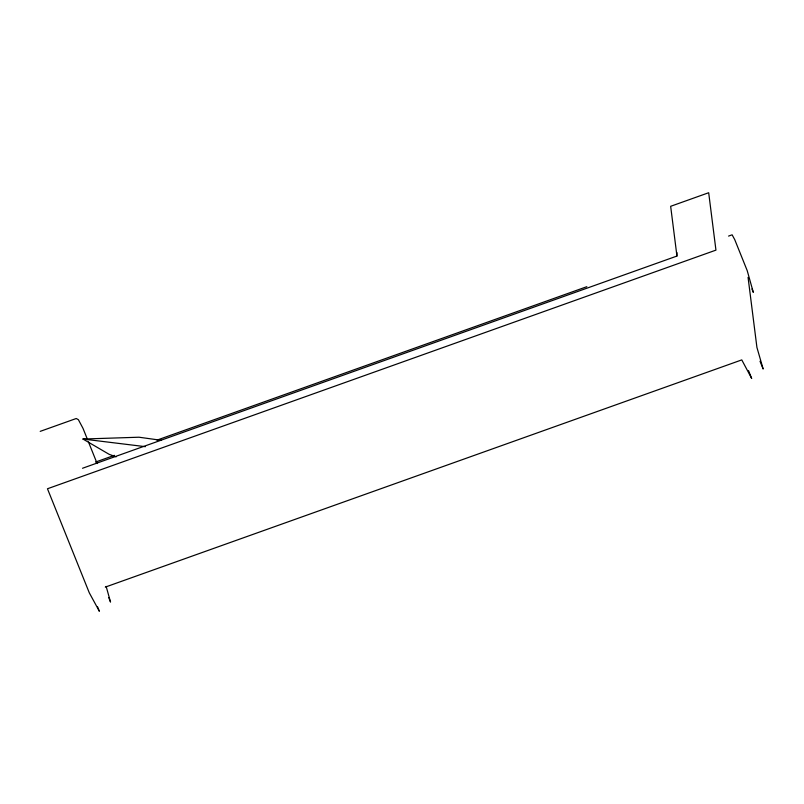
<?xml version="1.0" encoding="UTF-8"?>
<svg xmlns="http://www.w3.org/2000/svg" width="804" height="804" viewBox="0 0 804 804"><rect width="100%" height="100%" fill="white"/><g stroke="black" fill="none" stroke-linecap="round" stroke-linejoin="round"><path stroke-width="1.21" d="M676.737 256.235L676.968 252.617M40.2 431.366L76.229 418.512L78.39 419.688L83.003 428.351L87.566 439.698M95.515 462.079L114.419 455.335M156.931 440.15L586.84 286.686M728.575 236.085L732.112 234.818L734.725 239.592L747.207 270.626L753.308 292.334L751.961 288.988M82.521 468.26L676.948 256.054L670.657 206.306L708.686 192.729L715.942 250.124L47.466 488.762L89.294 592.819L99.354 611.271L97.565 606.809M105.304 587.101L741.77 359.901L751.68 378.463L748.544 370.654M116.108 456.833L109.173 454.33L82.953 439.034L139.012 437.215L161.313 440.321M82.953 439.034L145.383 446.672M760.011 361.217L763.157 369.026L756.926 347.428L748.062 277.38M88.48 441.969L97.143 463.536M108.741 597.603L110.54 602.075L106.148 586.387"/></g></svg>
